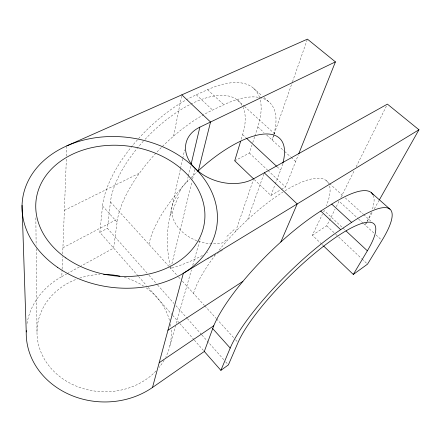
<?xml version="1.0" encoding="UTF-8"?>
<svg xmlns="http://www.w3.org/2000/svg" width="441" height="441" viewBox="0 0 441 441"><rect width="100%" height="100%" fill="white"/><g stroke="black" fill="none" stroke-linecap="round" stroke-linejoin="round"><path stroke-width="0.33" stroke-dasharray="2.21 1.65" d="M27.011 323.589A77.555 67.782 3 0 1 61.806 276.628L62.071 269.76M62.098 269.071L62.572 256.706M62.683 253.955L66.354 158.892M66.459 156.147L66.834 146.539M138.149 276.033L99.831 232.352L102.549 205.947A96.088 44.161 -45 0 1 196.273 94.787L207.557 89.716A95.223 43.284 -45.5 0 1 259.942 98.712M147.134 273.166L107.411 228.333L110.459 201.923A86.822 39.844 -45 0 1 143.281 141.28M273.916 134.819L272.108 139.995A96.392 41.3 -45.4 0 0 223.868 104.737L212.606 110.046A97.279 42.149 -44.9 0 0 117.538 218.995L113.64 248.096L80.488 266.342M173.589 136.126L181.549 96.188M180.369 169.173L170.165 215.12C166.312 231.641 166.555 249.005 170.138 265.548M180.518 168.506L182.58 159.162M182.723 158.495L184.636 149.813M186.923 181.995L188.186 176.643M188.34 175.976L190.705 165.943M170.165 215.12L170.623 213.29M202.48 255.482L192.761 260.251L182.089 264.672L170.805 268.415L171.08 267.29M171.913 263.883L191.929 181.791M192.579 179.123L195.021 169.112M169.879 345.854L175.501 326.031M176.251 323.391L191.427 269.87M192.739 265.245L200.236 238.813M241.255 139.229L242.638 134.648A86.822 39.844 -45 0 0 243.14 107.538M234.717 160.811L249.408 153.016L251.932 145.188M252.77 142.581L254.661 136.71M254.87 136.06L257.814 126.931A95.223 43.284 -45.5 0 0 260.295 100.057M235.654 231.437L253.25 180.044M274.142 134.174L292.256 82.456M292.482 81.806L307.427 39.133M247.583 219.734L263.828 174.118M254.27 179.548L270.917 195.506L275.041 184.674M275.283 184.035L280.614 170.017A89.661 34.9 -44.8 0 0 282.675 163.826M281.419 189.365L285.503 186.978L298.21 155.138M321.621 244.099L312.344 235.207L322.404 214.287M323.589 211.823L324.185 210.594L344.983 229.965M312.344 235.207L326.77 225.803L335.055 209.183M336.279 206.719L339.041 201.173L358.125 218.615M340.876 197.491L354.344 170.463M356.179 166.775L387.093 104.737M366.846 222.049L365.154 225.042A104.048 26.802 -44.8 0 0 371.272 212.397M367.182 221.448L372.595 211.862M374.288 208.863L379.028 200.473M180.38 190.369L177.172 195.903A37.27 28.417 15.9 0 0 180.534 230.191A37.27 28.417 15.9 0 0 222.562 242.864L227.606 238.884M270.917 195.506L280.834 189.707M207.32 252.814L207.81 252.533M61.806 276.628L66.624 273.971M67.23 273.64L79.887 266.673M99.831 232.352L107.411 228.333M62.92 247.776L117.538 218.995M64.364 210.379L139.593 173.037M253.481 88.217L262.026 95.791M264.038 97.571L269.065 102.031M237.407 100.019L244.011 106.005M244.518 106.468L275.487 134.566M325.976 180.38L329.025 183.147M329.532 183.61L343.269 196.069M345.303 197.915L363.103 214.072M363.616 214.53L371.245 221.454M257.814 126.931L264.027 132.609M266.706 135.062L284.136 150.987M284.632 151.445L290.647 156.941M291.148 157.404L295.663 161.522M358.627 219.078L363.147 223.207M363.649 223.664L374.227 233.333M375.986 234.943L380.93 239.463M207.557 89.716L223.868 104.737M242.638 134.648L246.1 137.873M277.097 166.737L280.614 170.017M196.273 94.787L212.606 110.046M249.408 153.016L267.538 170.077M268.04 170.546L285.503 186.978M326.77 225.803L335.199 233.736M335.695 234.204L338.17 236.536M338.666 236.999L361.532 258.52M362.033 258.988L367.022 263.679M322.112 244.568L323.088 245.505M110.459 201.923L168.953 266.375M169.763 267.268L177.806 276.127M178.511 276.904L180.628 279.241M182.398 281.193L204.332 305.359M204.789 305.867L216.167 318.396M216.564 318.837L234.347 338.434M235.582 339.791L237.225 341.604M102.549 205.947L117.041 222.088M148.959 275.228L157.178 284.5M157.635 285.018L174.068 303.568M175.898 305.63L186.852 318M187.309 318.512L201.465 334.487M201.923 335L223.835 359.735M225.665 361.796L228.399 364.889M138.601 276.551L146.318 285.349M148.132 287.416L172.155 314.802M172.613 315.321L179.404 323.066M179.856 323.584L193.897 339.587M194.349 340.105L204.315 351.46M170.579 267.472L170.805 268.415M35.859 217.815L36.129 245.246M36.168 248.674L36.994 331.649M171.141 329.973A67.17 58.675 3 0 1 165.711 357.26M164.107 360.225A67.17 58.675 3 0 1 159.113 367.458M156.02 370.98A67.17 58.675 3 0 1 50.599 367.822A67.17 58.675 3 0 1 77.192 278.966M79.7 278.089A67.17 58.675 3 0 1 99.776 274.44M124.296 277.328A67.17 58.675 3 0 1 143.485 285.988M146.197 287.835A67.17 58.675 3 0 1 169.807 321.605M170.358 324.141A67.17 58.675 3 0 1 170.871 327.36M285.079 190.771A92.941 28.704 -44.7 0 1 328.699 183.561M329.603 185.937A92.941 28.704 -44.7 0 1 326.312 205.826M193.5 293.419A92.941 28.704 -44.7 0 1 215.18 255.179M219.138 250.124A92.941 28.704 -44.7 0 1 282.868 192.144M145.083 139.323A86.822 39.844 -45 0 1 242.059 105.382M148.953 244.342A89.661 34.9 -44.8 0 1 189.724 179.09M191.14 177.657A89.661 34.9 -44.8 0 1 196.906 172.084M180.099 190.203A56.983 55.864 -26.2 0 1 186.62 181.725M234.149 229.574A56.476 27.86 -47.8 0 1 226.751 236.481M172.172 213.527A79.363 69.904 -49.2 0 1 178.682 196.548M222.352 250.196A78.074 34.492 -46.3 0 1 205.451 259.738M373.295 195.435A104.048 26.802 -44.8 0 1 372.358 209.359"/><path stroke-width="0.66" d="M191.179 163.936L199.856 127.157L335.425 61.883L307.427 39.133L66.861 145.85M198.362 170.728L210.533 122.014L181.813 94.859M26.278 330.645A77.555 67.782 3 0 0 69.033 394.353A77.555 67.782 3 0 0 152.503 387.468L183.329 273.315L418.95 129.764L387.402 104.126L253.696 178.743A41.189 29.089 15.9 0 1 195.782 169.03A41.189 29.089 15.9 0 1 199.856 127.157M240.659 141.192L234.717 160.811L253.779 179.079M152.503 387.468L204.315 351.46L213.736 325.789A105.09 27.392 -44.6 0 1 320.756 211.068L331.748 204.122A104.048 26.802 -44.8 0 1 373.053 194.9M298.717 153.859L335.425 61.883M204.315 351.46L220.875 370.341L230.202 348.076A106.518 24.409 -44.5 0 1 340.678 229.673L351.598 222.402A105.449 23.875 -44.7 0 1 381.994 240.439L367.524 264.153L353.296 274.451L323.573 245.973M280.829 241.982L297.19 203.946L264.286 172.833M379.365 199.872L418.95 129.764M353.296 274.451L367.364 250.813L345.97 230.886M220.875 370.341L228.399 364.889L238.052 342.514A96.21 22.011 -44.5 0 1 332.349 239.739A96.21 22.011 -44.5 0 1 367.364 250.813M159.19 362.706L213.736 325.789M167.949 330.259L242.886 281.358M371.322 192.673L389.982 209.21M331.748 204.122L351.598 222.402M246.596 138.336L276.59 166.268M320.756 211.068L340.678 229.673M212.661 328.545L230.202 348.076M22.05 205.341L26.24 331.941M197.634 171.406A89.661 34.9 -44.8 0 1 282.846 163.209M103.668 274.368A67.17 58.675 3 0 1 119.891 276.204M57.655 267.417A98.067 75.394 7.7 0 0 216.112 230.081A98.067 75.394 7.7 0 0 85.427 139.648A98.067 75.394 7.7 0 0 57.655 267.417M65.852 257.941A84.909 65.224 7.7 0 0 203.61 226.922A84.909 65.224 7.7 0 0 91.508 147.718A84.909 65.224 7.7 0 0 65.852 257.941"/></g></svg>
